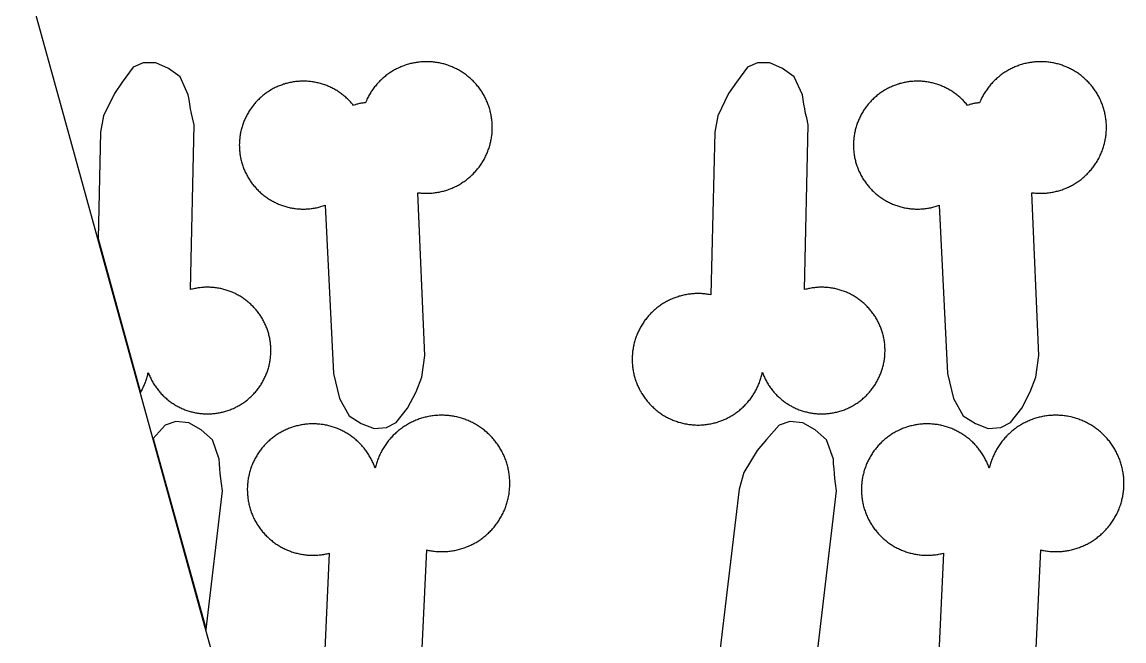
# Model space of a CAD drawing. Extents: x -246 to 246, y -104 to 199.
# Drawn here: x 127.27 to 148.8, y 1.74 to 13.83 of the extents above; entities that cross this region are included whole.
import ezdxf

# ---------------------------------------------------------------- set-up
doc = ezdxf.new("R2010")
doc.units = 0
doc.layers.add('Add_Red', color=1, linetype='Continuous')
doc.layers.add('Outline_Red', color=1, linetype='Continuous')

msp = doc.modelspace()

# ---------------------------------------------------------------- linework, layer by layer
at = {"layer": 'Add_Red'}
for points in [[(130.932, 6.178), (130.954, 6.179), (130.975, 6.18), (130.997, 6.181), (131.018, 6.183), (131.04, 6.186), (131.061, 6.188), (131.083, 6.191), (131.104, 6.195), (131.125, 6.199), (131.146, 6.203), (131.167, 6.208), (131.188, 6.212), (131.209, 6.218), (131.23, 6.223), (131.251, 6.229), (131.272, 6.236), (131.292, 6.243), (131.318, 6.252), (131.338, 6.259), (131.358, 6.267), (131.378, 6.275), (131.398, 6.284), (131.418, 6.293), (131.437, 6.302), (131.456, 6.312), (131.476, 6.322), (131.494, 6.332), (131.513, 6.343), (131.532, 6.354), (131.55, 6.365), (131.569, 6.377), (131.587, 6.389), (131.604, 6.401), (131.622, 6.413), (131.639, 6.426), (131.656, 6.439), (131.673, 6.453), (131.69, 6.467), (131.706, 6.481), (131.723, 6.495), (131.738, 6.509), (131.754, 6.524), (131.769, 6.539), (131.785, 6.555), (131.799, 6.57), (131.814, 6.586), (131.828, 6.603), (131.842, 6.619), (131.856, 6.636), (131.87, 6.653), (131.883, 6.67), (131.896, 6.687), (131.908, 6.705), (131.92, 6.722), (131.932, 6.74), (131.944, 6.759), (131.955, 6.777), (131.966, 6.796), (131.977, 6.814), (131.987, 6.833), (131.997, 6.853), (132.007, 6.872), (132.016, 6.891), (132.025, 6.911), (132.033, 6.931), (132.042, 6.951), (132.05, 6.971), (132.057, 6.991), (132.064, 7.011), (132.071, 7.032), (132.078, 7.052), (132.084, 7.073), (132.09, 7.094), (132.095, 7.115), (132.1, 7.136), (132.105, 7.157), (132.109, 7.178), (132.113, 7.199), (132.117, 7.221), (132.12, 7.242), (132.123, 7.263), (132.125, 7.285), (132.127, 7.306), (132.129, 7.328), (132.13, 7.349), (132.131, 7.371), (132.132, 7.393), (132.132, 7.414), (132.132, 7.44), (132.131, 7.462), (132.13, 7.483), (132.129, 7.505), (132.127, 7.526), (132.125, 7.548), (132.122, 7.569), (132.119, 7.59), (132.116, 7.612), (132.112, 7.633), (132.108, 7.654), (132.104, 7.675), (132.099, 7.697), (132.094, 7.717), (132.089, 7.738), (132.083, 7.759), (132.077, 7.78), (132.064, 7.817), (132.057, 7.837), (132.05, 7.857), (132.042, 7.878), (132.033, 7.897), (132.025, 7.917), (132.016, 7.937), (132.007, 7.956), (131.997, 7.976), (131.987, 7.995), (131.977, 8.014), (131.966, 8.033), (131.955, 8.051), (131.944, 8.07), (131.932, 8.088), (131.92, 8.106), (131.908, 8.124), (131.896, 8.141), (131.883, 8.159), (131.87, 8.176), (131.856, 8.193), (131.842, 8.209), (131.828, 8.226), (131.814, 8.242), (131.799, 8.258), (131.785, 8.273), (131.769, 8.289), (131.754, 8.304), (131.738, 8.319), (131.723, 8.333), (131.706, 8.348), (131.69, 8.362), (131.673, 8.375), (131.656, 8.389), (131.639, 8.402), (131.622, 8.415), (131.604, 8.427), (131.587, 8.44), (131.569, 8.452), (131.55, 8.463), (131.532, 8.474), (131.513, 8.485), (131.494, 8.496), (131.476, 8.506), (131.456, 8.516), (131.437, 8.526), (131.418, 8.535), (131.398, 8.544), (131.378, 8.553), (131.358, 8.561), (131.338, 8.569), (131.318, 8.577), (131.298, 8.584), (131.277, 8.591), (131.256, 8.597), (131.236, 8.603), (131.215, 8.609), (131.194, 8.614), (131.173, 8.619), (131.152, 8.624), (131.131, 8.628), (131.11, 8.632), (131.088, 8.636), (131.067, 8.639), (131.046, 8.642), (131.024, 8.644), (131.003, 8.646), (130.981, 8.648), (130.959, 8.649), (130.938, 8.65), (130.916, 8.651), (130.895, 8.651), (130.859, 8.651), (130.837, 8.65), (130.816, 8.649), (130.794, 8.647), (130.773, 8.645), (130.751, 8.643), (130.73, 8.64), (130.709, 8.637), (130.687, 8.634), (130.666, 8.63), (130.645, 8.626), (130.624, 8.621), (130.603, 8.616), (130.582, 8.611), (130.561, 8.605), (130.634, 11.824), (130.601, 11.959), (130.581, 12.049), (130.563, 12.139), (130.547, 12.23), (130.532, 12.321), (130.518, 12.413), (130.356, 12.762), (130.128, 12.927), (129.882, 13.039), (129.638, 13.036), (129.443, 12.949), (129.228, 12.659), (129.074, 12.439), (128.862, 11.999), (128.804, 11.681), (128.754, 9.602), (129.585, 6.596), (129.593, 6.609), (129.604, 6.629), (129.615, 6.649), (129.625, 6.669), (129.635, 6.689), (129.644, 6.709), (129.653, 6.73), (129.662, 6.75), (129.67, 6.771), (129.679, 6.792), (129.686, 6.813), (129.694, 6.834), (129.7, 6.855), (129.707, 6.877), (129.713, 6.898), (129.719, 6.92), (129.725, 6.942), (129.73, 6.964), (129.734, 6.985), (129.748, 6.951), (129.756, 6.931), (129.765, 6.911), (129.774, 6.891), (129.783, 6.872), (129.793, 6.853), (129.802, 6.833), (129.813, 6.814), (129.823, 6.796), (129.834, 6.777), (129.846, 6.759), (129.857, 6.74), (129.869, 6.722), (129.881, 6.705), (129.894, 6.687), (129.907, 6.67), (129.92, 6.653), (129.933, 6.636), (129.947, 6.619), (129.961, 6.603), (129.975, 6.586), (129.99, 6.57), (130.005, 6.555), (130.02, 6.539), (130.035, 6.524), (130.051, 6.509), (130.067, 6.495), (130.083, 6.481), (130.1, 6.467), (130.116, 6.453), (130.133, 6.439), (130.15, 6.426), (130.168, 6.413), (130.185, 6.401), (130.203, 6.389), (130.221, 6.377), (130.239, 6.365), (130.258, 6.354), (130.276, 6.343), (130.295, 6.332), (130.314, 6.322), (130.333, 6.312), (130.352, 6.302), (130.372, 6.293), (130.392, 6.284), (130.411, 6.275), (130.431, 6.267), (130.451, 6.259), (130.472, 6.252), (130.492, 6.244), (130.512, 6.238), (130.533, 6.231), (130.554, 6.225), (130.575, 6.219), (130.595, 6.214), (130.616, 6.209), (130.638, 6.204), (130.659, 6.2), (130.68, 6.196), (130.701, 6.192), (130.723, 6.189), (130.744, 6.186), (130.765, 6.184), (130.787, 6.182), (130.808, 6.18), (130.83, 6.179), (130.852, 6.178), (130.873, 6.177), (130.895, 6.177), (130.932, 6.178)], [(134.393, 5.911), (134.582, 6.011), (134.803, 6.291), (134.97, 6.607), (135.078, 6.895), (135.137, 7.319), (135.003, 10.499), (135.026, 10.496), (135.048, 10.494), (135.07, 10.492), (135.093, 10.49), (135.115, 10.489), (135.137, 10.488), (135.172, 10.488), (135.194, 10.488), (135.217, 10.489), (135.239, 10.49), (135.262, 10.491), (135.284, 10.493), (135.306, 10.495), (135.329, 10.497), (135.351, 10.5), (135.373, 10.504), (135.395, 10.507), (135.417, 10.511), (135.439, 10.516), (135.461, 10.521), (135.483, 10.526), (135.505, 10.532), (135.526, 10.538), (135.548, 10.544), (135.569, 10.551), (135.591, 10.558), (135.612, 10.565), (135.633, 10.573), (135.654, 10.581), (135.674, 10.59), (135.695, 10.599), (135.715, 10.608), (135.736, 10.618), (135.756, 10.628), (135.776, 10.638), (135.795, 10.649), (135.815, 10.66), (135.834, 10.671), (135.853, 10.683), (135.872, 10.695), (135.891, 10.708), (135.909, 10.72), (135.928, 10.733), (135.946, 10.747), (135.963, 10.76), (135.981, 10.774), (135.998, 10.789), (136.015, 10.803), (136.032, 10.818), (136.049, 10.833), (136.065, 10.849), (136.081, 10.864), (136.097, 10.88), (136.112, 10.897), (136.127, 10.913), (136.142, 10.93), (136.157, 10.947), (136.171, 10.964), (136.185, 10.982), (136.199, 11), (136.212, 11.018), (136.225, 11.036), (136.238, 11.054), (136.25, 11.073), (136.262, 11.092), (136.274, 11.111), (136.285, 11.131), (136.296, 11.15), (136.307, 11.17), (136.317, 11.19), (136.327, 11.21), (136.337, 11.23), (136.346, 11.25), (136.355, 11.271), (136.364, 11.292), (136.372, 11.313), (136.38, 11.334), (136.388, 11.355), (136.395, 11.376), (136.401, 11.398), (136.408, 11.419), (136.414, 11.441), (136.419, 11.462), (136.428, 11.497), (136.432, 11.519), (136.436, 11.541), (136.44, 11.563), (136.444, 11.586), (136.447, 11.608), (136.45, 11.63), (136.452, 11.652), (136.454, 11.675), (136.455, 11.697), (136.456, 11.72), (136.457, 11.742), (136.458, 11.773), (136.457, 11.796), (136.457, 11.818), (136.456, 11.841), (136.454, 11.863), (136.453, 11.885), (136.451, 11.908), (136.448, 11.93), (136.445, 11.952), (136.442, 11.974), (136.438, 11.997), (136.434, 12.019), (136.429, 12.041), (136.425, 12.063), (136.419, 12.084), (136.414, 12.106), (136.408, 12.128), (136.401, 12.149), (136.395, 12.171), (136.388, 12.192), (136.38, 12.213), (136.372, 12.234), (136.364, 12.255), (136.355, 12.276), (136.346, 12.296), (136.337, 12.317), (136.327, 12.337), (136.317, 12.357), (136.307, 12.377), (136.296, 12.397), (136.285, 12.416), (136.274, 12.436), (136.262, 12.455), (136.25, 12.474), (136.238, 12.492), (136.225, 12.511), (136.212, 12.529), (136.199, 12.547), (136.185, 12.565), (136.171, 12.582), (136.157, 12.6), (136.142, 12.617), (136.127, 12.634), (136.112, 12.65), (136.097, 12.666), (136.081, 12.682), (136.065, 12.698), (136.049, 12.714), (136.032, 12.729), (136.015, 12.744), (135.998, 12.758), (135.981, 12.772), (135.963, 12.786), (135.946, 12.8), (135.928, 12.813), (135.909, 12.826), (135.891, 12.839), (135.872, 12.852), (135.853, 12.864), (135.834, 12.875), (135.815, 12.887), (135.795, 12.898), (135.776, 12.908), (135.756, 12.919), (135.736, 12.929), (135.715, 12.939), (135.695, 12.948), (135.674, 12.957), (135.654, 12.965), (135.633, 12.974), (135.612, 12.981), (135.591, 12.989), (135.553, 13.001), (135.532, 13.008), (135.51, 13.014), (135.489, 13.019), (135.467, 13.025), (135.445, 13.03), (135.423, 13.034), (135.401, 13.038), (135.379, 13.042), (135.357, 13.046), (135.334, 13.049), (135.312, 13.051), (135.29, 13.054), (135.267, 13.055), (135.245, 13.057), (135.223, 13.058), (135.2, 13.059), (135.172, 13.059), (135.15, 13.059), (135.127, 13.058), (135.105, 13.057), (135.082, 13.056), (135.06, 13.054), (135.038, 13.052), (135.015, 13.049), (134.993, 13.046), (134.971, 13.043), (134.949, 13.039), (134.927, 13.035), (134.905, 13.031), (134.883, 13.026), (134.861, 13.021), (134.839, 13.015), (134.818, 13.009), (134.796, 13.003), (134.775, 12.996), (134.753, 12.989), (134.732, 12.981), (134.711, 12.974), (134.69, 12.965), (134.67, 12.957), (134.649, 12.948), (134.629, 12.939), (134.608, 12.929), (134.588, 12.919), (134.568, 12.908), (134.549, 12.898), (134.529, 12.887), (134.51, 12.875), (134.491, 12.864), (134.472, 12.852), (134.453, 12.839), (134.435, 12.826), (134.416, 12.813), (134.398, 12.8), (134.38, 12.786), (134.363, 12.772), (134.346, 12.758), (134.329, 12.744), (134.312, 12.729), (134.295, 12.714), (134.279, 12.698), (134.263, 12.682), (134.247, 12.666), (134.232, 12.65), (134.217, 12.634), (134.202, 12.617), (134.187, 12.6), (134.173, 12.582), (134.159, 12.565), (134.145, 12.547), (134.132, 12.529), (134.119, 12.511), (134.106, 12.492), (134.094, 12.474), (134.082, 12.455), (134.07, 12.436), (134.059, 12.416), (134.048, 12.397), (134.037, 12.377), (134.026, 12.357), (134.016, 12.337), (134.007, 12.317), (133.997, 12.296), (133.981, 12.257), (133.964, 12.256), (133.946, 12.254), (133.929, 12.251), (133.912, 12.249), (133.894, 12.246), (133.877, 12.242), (133.86, 12.239), (133.843, 12.235), (133.826, 12.231), (133.809, 12.226), (133.792, 12.222), (133.776, 12.216), (133.743, 12.206), (133.73, 12.223), (133.716, 12.239), (133.701, 12.256), (133.687, 12.272), (133.672, 12.288), (133.657, 12.304), (133.641, 12.319), (133.626, 12.334), (133.61, 12.349), (133.593, 12.364), (133.577, 12.378), (133.56, 12.392), (133.543, 12.406), (133.526, 12.419), (133.509, 12.432), (133.491, 12.445), (133.473, 12.458), (133.455, 12.47), (133.437, 12.482), (133.418, 12.494), (133.4, 12.505), (133.381, 12.516), (133.362, 12.526), (133.343, 12.536), (133.323, 12.546), (133.304, 12.556), (133.284, 12.565), (133.264, 12.574), (133.244, 12.583), (133.224, 12.591), (133.203, 12.599), (133.183, 12.606), (133.162, 12.613), (133.141, 12.62), (133.121, 12.626), (133.1, 12.632), (133.078, 12.638), (133.057, 12.643), (133.036, 12.648), (133.015, 12.653), (132.993, 12.657), (132.972, 12.661), (132.95, 12.664), (132.929, 12.667), (132.907, 12.67), (132.885, 12.672), (132.864, 12.674), (132.842, 12.676), (132.82, 12.677), (132.798, 12.678), (132.765, 12.678), (132.743, 12.678), (132.721, 12.677), (132.699, 12.676), (132.678, 12.675), (132.656, 12.673), (132.634, 12.671), (132.613, 12.669), (132.591, 12.666), (132.569, 12.663), (132.548, 12.659), (132.526, 12.655), (132.505, 12.651), (132.484, 12.646), (132.463, 12.641), (132.441, 12.635), (132.42, 12.63), (132.4, 12.623), (132.379, 12.617), (132.358, 12.61), (132.337, 12.603), (132.317, 12.595), (132.297, 12.587), (132.277, 12.579), (132.257, 12.57), (132.237, 12.561), (132.217, 12.552), (132.198, 12.542), (132.178, 12.532), (132.159, 12.521), (132.14, 12.511), (132.121, 12.5), (132.098, 12.485), (132.079, 12.473), (132.061, 12.461), (132.043, 12.449), (132.026, 12.436), (132.008, 12.423), (131.991, 12.409), (131.974, 12.396), (131.957, 12.382), (131.941, 12.368), (131.924, 12.353), (131.908, 12.338), (131.893, 12.323), (131.877, 12.308), (131.862, 12.292), (131.847, 12.276), (131.832, 12.26), (131.818, 12.244), (131.804, 12.227), (131.79, 12.21), (131.777, 12.193), (131.763, 12.176), (131.75, 12.158), (131.738, 12.14), (131.726, 12.122), (131.714, 12.104), (131.702, 12.086), (131.691, 12.067), (131.68, 12.048), (131.669, 12.029), (131.659, 12.01), (131.649, 11.99), (131.639, 11.971), (131.63, 11.951), (131.621, 11.931), (131.612, 11.911), (131.604, 11.891), (131.596, 11.871), (131.589, 11.85), (131.581, 11.83), (131.575, 11.809), (131.568, 11.788), (131.562, 11.767), (131.556, 11.746), (131.551, 11.725), (131.546, 11.704), (131.541, 11.683), (131.537, 11.661), (131.533, 11.64), (131.53, 11.618), (131.527, 11.597), (131.524, 11.575), (131.522, 11.553), (131.52, 11.532), (131.518, 11.51), (131.517, 11.488), (131.516, 11.466), (131.515, 11.429), (131.516, 11.407), (131.516, 11.385), (131.517, 11.363), (131.518, 11.341), (131.52, 11.32), (131.522, 11.298), (131.525, 11.276), (131.528, 11.255), (131.531, 11.233), (131.534, 11.212), (131.538, 11.19), (131.543, 11.169), (131.547, 11.148), (131.552, 11.126), (131.558, 11.105), (131.564, 11.084), (131.57, 11.063), (131.577, 11.042), (131.583, 11.022), (131.591, 11.001), (131.598, 10.981), (131.606, 10.961), (131.615, 10.94), (131.623, 10.92), (131.632, 10.901), (131.643, 10.879), (131.652, 10.86), (131.662, 10.84), (131.673, 10.821), (131.684, 10.802), (131.695, 10.783), (131.706, 10.765), (131.718, 10.747), (131.73, 10.728), (131.742, 10.71), (131.755, 10.693), (131.768, 10.675), (131.781, 10.658), (131.795, 10.641), (131.809, 10.624), (131.823, 10.607), (131.838, 10.591), (131.852, 10.575), (131.867, 10.559), (131.883, 10.544), (131.898, 10.528), (131.914, 10.514), (131.93, 10.499), (131.947, 10.484), (131.963, 10.47), (131.98, 10.456), (131.997, 10.443), (132.014, 10.43), (132.032, 10.417), (132.05, 10.404), (132.068, 10.392), (132.086, 10.38), (132.104, 10.368), (132.123, 10.357), (132.142, 10.346), (132.161, 10.335), (132.18, 10.324), (132.199, 10.314), (132.219, 10.305), (132.238, 10.295), (132.258, 10.286), (132.278, 10.278), (132.298, 10.269), (132.319, 10.261), (132.339, 10.254), (132.36, 10.247), (132.38, 10.24), (132.401, 10.233), (132.422, 10.227), (132.443, 10.221), (132.464, 10.216), (132.486, 10.211), (132.507, 10.206), (132.528, 10.202), (132.55, 10.198), (132.571, 10.194), (132.593, 10.191), (132.614, 10.188), (132.636, 10.186), (132.658, 10.184), (132.68, 10.182), (132.701, 10.181), (132.723, 10.18), (132.765, 10.179), (132.787, 10.179), (132.808, 10.18), (132.83, 10.181), (132.852, 10.182), (132.874, 10.184), (132.895, 10.186), (132.917, 10.188), (132.939, 10.191), (132.96, 10.194), (132.982, 10.198), (133.003, 10.202), (133.025, 10.206), (133.046, 10.211), (133.067, 10.216), (133.088, 10.222), (133.109, 10.228), (133.13, 10.234), (133.151, 10.24), (133.19, 10.254), (133.353, 6.963), (133.473, 6.475), (133.658, 6.137), (133.897, 5.987), (134.15, 5.892), (134.393, 5.911)], [(140.507, 5.959), (140.529, 5.96), (140.552, 5.961), (140.574, 5.963), (140.596, 5.965), (140.619, 5.967), (140.641, 5.97), (140.663, 5.973), (140.685, 5.976), (140.707, 5.98), (140.729, 5.984), (140.751, 5.989), (140.773, 5.994), (140.795, 6), (140.817, 6.005), (140.838, 6.011), (140.86, 6.018), (140.881, 6.025), (140.902, 6.032), (140.923, 6.04), (140.944, 6.048), (140.965, 6.056), (140.986, 6.065), (141.006, 6.074), (141.026, 6.083), (141.047, 6.093), (141.067, 6.103), (141.086, 6.114), (141.106, 6.125), (141.125, 6.136), (141.145, 6.147), (141.164, 6.159), (141.182, 6.171), (141.201, 6.184), (141.219, 6.197), (141.238, 6.21), (141.256, 6.223), (141.273, 6.237), (141.291, 6.251), (141.308, 6.266), (141.325, 6.28), (141.341, 6.295), (141.358, 6.311), (141.374, 6.326), (141.39, 6.342), (141.405, 6.358), (141.421, 6.374), (141.436, 6.391), (141.451, 6.408), (141.465, 6.425), (141.479, 6.442), (141.493, 6.46), (141.506, 6.478), (141.52, 6.496), (141.533, 6.514), (141.545, 6.533), (141.557, 6.552), (141.569, 6.571), (141.581, 6.59), (141.592, 6.609), (141.603, 6.629), (141.613, 6.649), (141.624, 6.669), (141.634, 6.689), (141.643, 6.709), (141.652, 6.73), (141.661, 6.75), (141.669, 6.771), (141.677, 6.792), (141.685, 6.813), (141.692, 6.834), (141.699, 6.855), (141.706, 6.877), (141.712, 6.898), (141.718, 6.92), (141.724, 6.942), (141.729, 6.964), (141.733, 6.985), (141.747, 6.951), (141.755, 6.931), (141.764, 6.911), (141.773, 6.891), (141.782, 6.872), (141.791, 6.853), (141.801, 6.833), (141.812, 6.814), (141.822, 6.796), (141.833, 6.777), (141.845, 6.759), (141.856, 6.74), (141.868, 6.722), (141.88, 6.705), (141.893, 6.687), (141.906, 6.67), (141.919, 6.653), (141.932, 6.636), (141.946, 6.619), (141.96, 6.603), (141.974, 6.586), (141.989, 6.57), (142.004, 6.555), (142.019, 6.539), (142.034, 6.524), (142.05, 6.509), (142.066, 6.495), (142.082, 6.481), (142.099, 6.467), (142.115, 6.453), (142.132, 6.439), (142.149, 6.426), (142.167, 6.413), (142.184, 6.401), (142.202, 6.389), (142.22, 6.377), (142.238, 6.365), (142.257, 6.354), (142.275, 6.343), (142.294, 6.332), (142.313, 6.322), (142.332, 6.312), (142.351, 6.302), (142.371, 6.293), (142.391, 6.284), (142.41, 6.275), (142.43, 6.267), (142.45, 6.259), (142.471, 6.252), (142.491, 6.244), (142.511, 6.238), (142.532, 6.231), (142.553, 6.225), (142.574, 6.219), (142.594, 6.214), (142.615, 6.209), (142.637, 6.204), (142.658, 6.2), (142.679, 6.196), (142.7, 6.192), (142.722, 6.189), (142.743, 6.186), (142.764, 6.184), (142.786, 6.182), (142.807, 6.18), (142.829, 6.179), (142.851, 6.178), (142.872, 6.177), (142.894, 6.177), (142.931, 6.178), (142.953, 6.179), (142.974, 6.18), (142.996, 6.181), (143.017, 6.183), (143.039, 6.186), (143.06, 6.188), (143.082, 6.191), (143.103, 6.195), (143.124, 6.199), (143.145, 6.203), (143.166, 6.208), (143.187, 6.212), (143.208, 6.218), (143.229, 6.223), (143.25, 6.229), (143.271, 6.236), (143.291, 6.243), (143.317, 6.252), (143.337, 6.259), (143.357, 6.267), (143.377, 6.275), (143.397, 6.284), (143.417, 6.293), (143.436, 6.302), (143.455, 6.312), (143.474, 6.322), (143.493, 6.332), (143.512, 6.343), (143.531, 6.354), (143.549, 6.365), (143.567, 6.377), (143.585, 6.389), (143.603, 6.401), (143.621, 6.413), (143.638, 6.426), (143.655, 6.439), (143.672, 6.453), (143.689, 6.467), (143.705, 6.481), (143.721, 6.495), (143.737, 6.509), (143.753, 6.524), (143.768, 6.539), (143.784, 6.555), (143.798, 6.57), (143.813, 6.586), (143.827, 6.603), (143.841, 6.619), (143.855, 6.636), (143.869, 6.653), (143.882, 6.67), (143.895, 6.687), (143.907, 6.705), (143.919, 6.722), (143.931, 6.74), (143.943, 6.759), (143.954, 6.777), (143.965, 6.796), (143.976, 6.814), (143.986, 6.833), (143.996, 6.853), (144.006, 6.872), (144.015, 6.891), (144.024, 6.911), (144.032, 6.931), (144.041, 6.951), (144.049, 6.971), (144.056, 6.991), (144.063, 7.011), (144.07, 7.032), (144.077, 7.052), (144.083, 7.073), (144.089, 7.094), (144.094, 7.115), (144.099, 7.136), (144.104, 7.157), (144.108, 7.178), (144.112, 7.199), (144.116, 7.221), (144.119, 7.242), (144.122, 7.263), (144.124, 7.285), (144.126, 7.306), (144.128, 7.328), (144.129, 7.349), (144.13, 7.371), (144.131, 7.393), (144.131, 7.414), (144.131, 7.44), (144.13, 7.462), (144.129, 7.483), (144.127, 7.505), (144.126, 7.526), (144.124, 7.548), (144.121, 7.569), (144.118, 7.59), (144.115, 7.612), (144.111, 7.633), (144.107, 7.654), (144.103, 7.675), (144.098, 7.697), (144.093, 7.717), (144.088, 7.738), (144.082, 7.759), (144.075, 7.78), (144.063, 7.817), (144.056, 7.837), (144.049, 7.857), (144.041, 7.878), (144.032, 7.897), (144.024, 7.917), (144.015, 7.937), (144.006, 7.956), (143.996, 7.976), (143.986, 7.995), (143.976, 8.014), (143.965, 8.033), (143.954, 8.051), (143.943, 8.07), (143.931, 8.088), (143.919, 8.106), (143.907, 8.124), (143.895, 8.141), (143.882, 8.159), (143.869, 8.176), (143.855, 8.193), (143.841, 8.209), (143.827, 8.226), (143.813, 8.242), (143.798, 8.258), (143.784, 8.273), (143.768, 8.289), (143.753, 8.304), (143.737, 8.319), (143.721, 8.333), (143.705, 8.348), (143.689, 8.362), (143.672, 8.375), (143.655, 8.389), (143.638, 8.402), (143.621, 8.415), (143.603, 8.427), (143.585, 8.44), (143.567, 8.452), (143.549, 8.463), (143.531, 8.474), (143.512, 8.485), (143.493, 8.496), (143.474, 8.506), (143.455, 8.516), (143.436, 8.526), (143.417, 8.535), (143.397, 8.544), (143.377, 8.553), (143.357, 8.561), (143.337, 8.569), (143.317, 8.577), (143.296, 8.584), (143.276, 8.591), (143.255, 8.597), (143.235, 8.603), (143.214, 8.609), (143.193, 8.614), (143.172, 8.619), (143.151, 8.624), (143.13, 8.628), (143.109, 8.632), (143.087, 8.636), (143.066, 8.639), (143.044, 8.642), (143.023, 8.644), (143.002, 8.646), (142.98, 8.648), (142.958, 8.649), (142.937, 8.65), (142.915, 8.651), (142.894, 8.651), (142.858, 8.651), (142.836, 8.65), (142.815, 8.649), (142.793, 8.647), (142.772, 8.645), (142.75, 8.643), (142.729, 8.64), (142.707, 8.637), (142.686, 8.634), (142.665, 8.63), (142.644, 8.626), (142.623, 8.621), (142.602, 8.616), (142.581, 8.611), (142.56, 8.605), (142.632, 11.824), (142.6, 11.959), (142.58, 12.049), (142.562, 12.139), (142.546, 12.23), (142.531, 12.321), (142.517, 12.413), (142.355, 12.762), (142.127, 12.927), (141.881, 13.039), (141.637, 13.036), (141.442, 12.949), (141.227, 12.659), (141.073, 12.439), (140.861, 11.999), (140.803, 11.681), (140.727, 8.503), (140.698, 8.508), (140.676, 8.512), (140.654, 8.515), (140.632, 8.518), (140.609, 8.521), (140.587, 8.523), (140.565, 8.524), (140.542, 8.526), (140.52, 8.527), (140.498, 8.527), (140.475, 8.528), (140.439, 8.527), (140.417, 8.526), (140.395, 8.525), (140.372, 8.523), (140.35, 8.521), (140.328, 8.519), (140.305, 8.516), (140.283, 8.513), (140.261, 8.51), (140.239, 8.506), (140.217, 8.501), (140.195, 8.497), (140.173, 8.492), (140.151, 8.486), (140.13, 8.48), (140.108, 8.474), (140.087, 8.467), (140.066, 8.46), (140.044, 8.453), (140.023, 8.445), (140.002, 8.437), (139.982, 8.429), (139.961, 8.42), (139.941, 8.411), (139.92, 8.402), (139.9, 8.392), (139.88, 8.381), (139.86, 8.371), (139.841, 8.36), (139.821, 8.349), (139.802, 8.337), (139.783, 8.325), (139.764, 8.313), (139.746, 8.3), (139.728, 8.288), (139.709, 8.274), (139.692, 8.261), (139.674, 8.247), (139.657, 8.233), (139.639, 8.218), (139.623, 8.204), (139.606, 8.189), (139.59, 8.173), (139.573, 8.158), (139.558, 8.142), (139.542, 8.126), (139.527, 8.109), (139.512, 8.093), (139.497, 8.076), (139.483, 8.058), (139.469, 8.041), (139.455, 8.023), (139.441, 8.005), (139.428, 7.987), (139.416, 7.969), (139.403, 7.95), (139.391, 7.931), (139.379, 7.912), (139.367, 7.893), (139.356, 7.874), (139.345, 7.854), (139.335, 7.834), (139.325, 7.814), (139.315, 7.794), (139.306, 7.774), (139.297, 7.753), (139.288, 7.733), (139.279, 7.712), (139.271, 7.691), (139.264, 7.67), (139.257, 7.649), (139.25, 7.627), (139.243, 7.606), (139.237, 7.584), (139.231, 7.563), (139.226, 7.541), (139.221, 7.519), (139.216, 7.497), (139.21, 7.466), (139.207, 7.444), (139.203, 7.422), (139.2, 7.4), (139.198, 7.378), (139.196, 7.355), (139.194, 7.333), (139.193, 7.311), (139.192, 7.288), (139.191, 7.266), (139.191, 7.243), (139.191, 7.21), (139.192, 7.187), (139.193, 7.165), (139.195, 7.142), (139.197, 7.12), (139.199, 7.098), (139.202, 7.076), (139.205, 7.053), (139.209, 7.031), (139.212, 7.009), (139.217, 6.987), (139.221, 6.965), (139.226, 6.943), (139.232, 6.922), (139.238, 6.9), (139.244, 6.878), (139.25, 6.857), (139.257, 6.836), (139.265, 6.814), (139.272, 6.793), (139.28, 6.772), (139.289, 6.752), (139.297, 6.731), (139.307, 6.711), (139.316, 6.69), (139.326, 6.67), (139.336, 6.65), (139.347, 6.63), (139.357, 6.611), (139.369, 6.591), (139.38, 6.572), (139.392, 6.553), (139.404, 6.534), (139.417, 6.516), (139.43, 6.497), (139.443, 6.479), (139.456, 6.461), (139.47, 6.444), (139.484, 6.426), (139.499, 6.409), (139.513, 6.392), (139.528, 6.376), (139.544, 6.359), (139.559, 6.343), (139.575, 6.327), (139.591, 6.312), (139.608, 6.296), (139.624, 6.281), (139.641, 6.267), (139.658, 6.252), (139.676, 6.238), (139.693, 6.224), (139.711, 6.211), (139.73, 6.198), (139.748, 6.185), (139.766, 6.172), (139.785, 6.16), (139.804, 6.148), (139.824, 6.137), (139.843, 6.125), (139.863, 6.115), (139.882, 6.104), (139.902, 6.094), (139.922, 6.084), (139.943, 6.075), (139.963, 6.066), (139.984, 6.057), (140.005, 6.048), (140.026, 6.04), (140.047, 6.033), (140.068, 6.025), (140.089, 6.018), (140.111, 6.012), (140.132, 6.006), (140.154, 6), (140.176, 5.995), (140.197, 5.989), (140.219, 5.985), (140.252, 5.979), (140.274, 5.975), (140.296, 5.972), (140.319, 5.969), (140.341, 5.966), (140.363, 5.964), (140.386, 5.962), (140.408, 5.961), (140.43, 5.96), (140.453, 5.959), (140.475, 5.959), (140.507, 5.959)], [(146.392, 5.911), (146.581, 6.011), (146.802, 6.291), (146.969, 6.607), (147.077, 6.895), (147.136, 7.319), (147.002, 10.499), (147.025, 10.496), (147.047, 10.494), (147.069, 10.492), (147.092, 10.49), (147.114, 10.489), (147.136, 10.488), (147.171, 10.488), (147.193, 10.488), (147.216, 10.489), (147.238, 10.49), (147.261, 10.491), (147.283, 10.493), (147.305, 10.495), (147.328, 10.497), (147.35, 10.5), (147.372, 10.504), (147.394, 10.507), (147.416, 10.511), (147.438, 10.516), (147.46, 10.521), (147.482, 10.526), (147.504, 10.532), (147.525, 10.538), (147.547, 10.544), (147.568, 10.551), (147.589, 10.558), (147.611, 10.565), (147.632, 10.573), (147.653, 10.581), (147.673, 10.59), (147.694, 10.599), (147.714, 10.608), (147.734, 10.618), (147.755, 10.628), (147.774, 10.638), (147.794, 10.649), (147.814, 10.66), (147.833, 10.671), (147.852, 10.683), (147.871, 10.695), (147.89, 10.708), (147.908, 10.72), (147.927, 10.733), (147.945, 10.747), (147.962, 10.76), (147.98, 10.774), (147.997, 10.789), (148.014, 10.803), (148.031, 10.818), (148.048, 10.833), (148.064, 10.849), (148.08, 10.864), (148.096, 10.88), (148.111, 10.897), (148.126, 10.913), (148.141, 10.93), (148.156, 10.947), (148.17, 10.964), (148.184, 10.982), (148.198, 11), (148.211, 11.018), (148.224, 11.036), (148.237, 11.054), (148.249, 11.073), (148.261, 11.092), (148.273, 11.111), (148.284, 11.131), (148.295, 11.15), (148.306, 11.17), (148.316, 11.19), (148.326, 11.21), (148.336, 11.23), (148.345, 11.25), (148.354, 11.271), (148.363, 11.292), (148.371, 11.313), (148.379, 11.334), (148.386, 11.355), (148.394, 11.376), (148.4, 11.398), (148.407, 11.419), (148.413, 11.441), (148.418, 11.462), (148.427, 11.497), (148.431, 11.519), (148.435, 11.541), (148.439, 11.563), (148.443, 11.586), (148.446, 11.608), (148.449, 11.63), (148.451, 11.652), (148.453, 11.675), (148.454, 11.697), (148.455, 11.72), (148.456, 11.742), (148.457, 11.773), (148.456, 11.796), (148.456, 11.818), (148.455, 11.841), (148.453, 11.863), (148.452, 11.885), (148.449, 11.908), (148.447, 11.93), (148.444, 11.952), (148.441, 11.974), (148.437, 11.997), (148.433, 12.019), (148.428, 12.041), (148.424, 12.063), (148.418, 12.084), (148.413, 12.106), (148.407, 12.128), (148.4, 12.149), (148.394, 12.171), (148.386, 12.192), (148.379, 12.213), (148.371, 12.234), (148.363, 12.255), (148.354, 12.276), (148.345, 12.296), (148.336, 12.317), (148.326, 12.337), (148.316, 12.357), (148.306, 12.377), (148.295, 12.397), (148.284, 12.416), (148.273, 12.436), (148.261, 12.455), (148.249, 12.474), (148.237, 12.492), (148.224, 12.511), (148.211, 12.529), (148.198, 12.547), (148.184, 12.565), (148.17, 12.582), (148.156, 12.6), (148.141, 12.617), (148.126, 12.634), (148.111, 12.65), (148.096, 12.666), (148.08, 12.682), (148.064, 12.698), (148.048, 12.714), (148.031, 12.729), (148.014, 12.744), (147.997, 12.758), (147.98, 12.772), (147.962, 12.786), (147.945, 12.8), (147.927, 12.813), (147.908, 12.826), (147.89, 12.839), (147.871, 12.852), (147.852, 12.864), (147.833, 12.875), (147.814, 12.887), (147.794, 12.898), (147.774, 12.908), (147.755, 12.919), (147.734, 12.929), (147.714, 12.939), (147.694, 12.948), (147.673, 12.957), (147.653, 12.965), (147.632, 12.974), (147.611, 12.981), (147.589, 12.989), (147.552, 13.001), (147.531, 13.008), (147.509, 13.014), (147.488, 13.019), (147.466, 13.025), (147.444, 13.03), (147.422, 13.034), (147.4, 13.038), (147.378, 13.042), (147.356, 13.046), (147.333, 13.049), (147.311, 13.051), (147.289, 13.054), (147.266, 13.055), (147.244, 13.057), (147.222, 13.058), (147.199, 13.059), (147.171, 13.059), (147.148, 13.059), (147.126, 13.058), (147.104, 13.057), (147.081, 13.056), (147.059, 13.054), (147.037, 13.052), (147.014, 13.049), (146.992, 13.046), (146.97, 13.043), (146.948, 13.039), (146.926, 13.035), (146.904, 13.031), (146.882, 13.026), (146.86, 13.021), (146.838, 13.015), (146.817, 13.009), (146.795, 13.003), (146.774, 12.996), (146.752, 12.989), (146.731, 12.981), (146.71, 12.974), (146.689, 12.965), (146.669, 12.957), (146.648, 12.948), (146.628, 12.939), (146.607, 12.929), (146.587, 12.919), (146.567, 12.908), (146.548, 12.898), (146.528, 12.887), (146.509, 12.875), (146.49, 12.864), (146.471, 12.852), (146.452, 12.839), (146.434, 12.826), (146.415, 12.813), (146.397, 12.8), (146.379, 12.786), (146.362, 12.772), (146.345, 12.758), (146.327, 12.744), (146.311, 12.729), (146.294, 12.714), (146.278, 12.698), (146.262, 12.682), (146.246, 12.666), (146.231, 12.65), (146.216, 12.634), (146.201, 12.617), (146.186, 12.6), (146.172, 12.582), (146.158, 12.565), (146.144, 12.547), (146.131, 12.529), (146.118, 12.511), (146.105, 12.492), (146.093, 12.474), (146.081, 12.455), (146.069, 12.436), (146.058, 12.416), (146.046, 12.397), (146.036, 12.377), (146.025, 12.357), (146.015, 12.337), (146.006, 12.317), (145.996, 12.296), (145.98, 12.257), (145.963, 12.256), (145.945, 12.254), (145.928, 12.251), (145.911, 12.249), (145.893, 12.246), (145.876, 12.242), (145.859, 12.239), (145.842, 12.235), (145.825, 12.231), (145.808, 12.226), (145.791, 12.222), (145.775, 12.216), (145.742, 12.206), (145.728, 12.223), (145.714, 12.239), (145.7, 12.256), (145.686, 12.272), (145.671, 12.288), (145.656, 12.304), (145.64, 12.319), (145.624, 12.334), (145.609, 12.349), (145.592, 12.364), (145.576, 12.378), (145.559, 12.392), (145.542, 12.406), (145.525, 12.419), (145.508, 12.432), (145.49, 12.445), (145.472, 12.458), (145.454, 12.47), (145.436, 12.482), (145.417, 12.494), (145.399, 12.505), (145.38, 12.516), (145.361, 12.526), (145.341, 12.536), (145.322, 12.546), (145.302, 12.556), (145.283, 12.565), (145.263, 12.574), (145.243, 12.583), (145.222, 12.591), (145.202, 12.599), (145.182, 12.606), (145.161, 12.613), (145.14, 12.62), (145.119, 12.626), (145.098, 12.632), (145.077, 12.638), (145.056, 12.643), (145.035, 12.648), (145.014, 12.653), (144.992, 12.657), (144.971, 12.661), (144.949, 12.664), (144.928, 12.667), (144.906, 12.67), (144.884, 12.672), (144.863, 12.674), (144.841, 12.676), (144.819, 12.677), (144.797, 12.678), (144.764, 12.678), (144.742, 12.678), (144.72, 12.677), (144.698, 12.676), (144.677, 12.675), (144.655, 12.673), (144.633, 12.671), (144.612, 12.669), (144.59, 12.666), (144.568, 12.663), (144.547, 12.659), (144.525, 12.655), (144.504, 12.651), (144.483, 12.646), (144.462, 12.641), (144.44, 12.635), (144.419, 12.63), (144.398, 12.623), (144.378, 12.617), (144.357, 12.61), (144.336, 12.603), (144.316, 12.595), (144.296, 12.587), (144.276, 12.579), (144.256, 12.57), (144.236, 12.561), (144.216, 12.552), (144.197, 12.542), (144.177, 12.532), (144.158, 12.521), (144.139, 12.511), (144.12, 12.5), (144.097, 12.485), (144.078, 12.473), (144.06, 12.461), (144.042, 12.449), (144.025, 12.436), (144.007, 12.423), (143.99, 12.409), (143.973, 12.396), (143.956, 12.382), (143.94, 12.368), (143.923, 12.353), (143.907, 12.338), (143.892, 12.323), (143.876, 12.308), (143.861, 12.292), (143.846, 12.276), (143.831, 12.26), (143.817, 12.244), (143.803, 12.227), (143.789, 12.21), (143.776, 12.193), (143.762, 12.176), (143.749, 12.158), (143.737, 12.14), (143.725, 12.122), (143.713, 12.104), (143.701, 12.086), (143.69, 12.067), (143.679, 12.048), (143.668, 12.029), (143.658, 12.01), (143.648, 11.99), (143.638, 11.971), (143.629, 11.951), (143.62, 11.931), (143.611, 11.911), (143.603, 11.891), (143.595, 11.871), (143.588, 11.85), (143.58, 11.83), (143.574, 11.809), (143.567, 11.788), (143.561, 11.767), (143.555, 11.746), (143.55, 11.725), (143.545, 11.704), (143.54, 11.683), (143.536, 11.661), (143.532, 11.64), (143.529, 11.618), (143.526, 11.597), (143.523, 11.575), (143.521, 11.553), (143.519, 11.532), (143.517, 11.51), (143.516, 11.488), (143.515, 11.466), (143.514, 11.429), (143.514, 11.407), (143.515, 11.385), (143.516, 11.363), (143.517, 11.341), (143.519, 11.32), (143.521, 11.298), (143.524, 11.276), (143.526, 11.255), (143.53, 11.233), (143.533, 11.212), (143.537, 11.19), (143.542, 11.169), (143.546, 11.148), (143.551, 11.126), (143.557, 11.105), (143.563, 11.084), (143.569, 11.063), (143.575, 11.042), (143.582, 11.022), (143.59, 11.001), (143.597, 10.981), (143.605, 10.961), (143.614, 10.94), (143.622, 10.92), (143.631, 10.901), (143.642, 10.879), (143.651, 10.86), (143.661, 10.84), (143.672, 10.821), (143.683, 10.802), (143.694, 10.783), (143.705, 10.765), (143.717, 10.747), (143.729, 10.728), (143.741, 10.71), (143.754, 10.693), (143.767, 10.675), (143.78, 10.658), (143.794, 10.641), (143.808, 10.624), (143.822, 10.607), (143.836, 10.591), (143.851, 10.575), (143.866, 10.559), (143.882, 10.544), (143.897, 10.528), (143.913, 10.514), (143.929, 10.499), (143.945, 10.484), (143.962, 10.47), (143.979, 10.456), (143.996, 10.443), (144.013, 10.43), (144.031, 10.417), (144.049, 10.404), (144.067, 10.392), (144.085, 10.38), (144.103, 10.368), (144.122, 10.357), (144.141, 10.346), (144.16, 10.335), (144.179, 10.324), (144.198, 10.314), (144.218, 10.305), (144.237, 10.295), (144.257, 10.286), (144.277, 10.278), (144.297, 10.269), (144.318, 10.261), (144.338, 10.254), (144.359, 10.247), (144.379, 10.24), (144.4, 10.233), (144.421, 10.227), (144.442, 10.221), (144.463, 10.216), (144.485, 10.211), (144.506, 10.206), (144.527, 10.202), (144.549, 10.198), (144.57, 10.194), (144.592, 10.191), (144.613, 10.188), (144.635, 10.186), (144.657, 10.184), (144.678, 10.182), (144.7, 10.181), (144.722, 10.18), (144.764, 10.179), (144.786, 10.179), (144.807, 10.18), (144.829, 10.181), (144.851, 10.182), (144.873, 10.184), (144.894, 10.186), (144.916, 10.188), (144.938, 10.191), (144.959, 10.194), (144.981, 10.198), (145.002, 10.202), (145.024, 10.206), (145.045, 10.211), (145.066, 10.216), (145.087, 10.222), (145.108, 10.228), (145.129, 10.234), (145.15, 10.24), (145.189, 10.254), (145.189, 10.254), (145.352, 6.963), (145.472, 6.475), (145.657, 6.137), (145.896, 5.987), (146.149, 5.892), (146.392, 5.911)], [(135.022, 0.222), (135.176, 3.517), (135.213, 3.509), (135.236, 3.505), (135.259, 3.501), (135.282, 3.498), (135.305, 3.495), (135.328, 3.492), (135.352, 3.49), (135.375, 3.488), (135.398, 3.486), (135.421, 3.485), (135.444, 3.485), (135.468, 3.485), (135.498, 3.485), (135.521, 3.486), (135.544, 3.487), (135.567, 3.488), (135.59, 3.49), (135.614, 3.493), (135.637, 3.495), (135.66, 3.499), (135.683, 3.502), (135.706, 3.506), (135.728, 3.51), (135.751, 3.515), (135.774, 3.52), (135.796, 3.526), (135.819, 3.532), (135.841, 3.538), (135.864, 3.545), (135.886, 3.552), (135.908, 3.559), (135.93, 3.567), (135.951, 3.576), (135.973, 3.584), (135.994, 3.593), (136.016, 3.603), (136.037, 3.612), (136.058, 3.622), (136.079, 3.633), (136.099, 3.644), (136.12, 3.655), (136.14, 3.666), (136.16, 3.678), (136.179, 3.691), (136.199, 3.703), (136.218, 3.716), (136.237, 3.729), (136.256, 3.743), (136.275, 3.757), (136.293, 3.771), (136.311, 3.786), (136.329, 3.801), (136.347, 3.816), (136.364, 3.831), (136.381, 3.847), (136.398, 3.863), (136.415, 3.88), (136.431, 3.896), (136.447, 3.913), (136.462, 3.93), (136.478, 3.948), (136.493, 3.966), (136.508, 3.984), (136.522, 4.002), (136.536, 4.021), (136.55, 4.039), (136.563, 4.058), (136.576, 4.078), (136.589, 4.097), (136.601, 4.117), (136.613, 4.137), (136.625, 4.157), (136.636, 4.177), (136.647, 4.197), (136.658, 4.218), (136.668, 4.239), (136.678, 4.26), (136.688, 4.281), (136.697, 4.303), (136.706, 4.324), (136.714, 4.346), (136.722, 4.368), (136.73, 4.39), (136.737, 4.412), (136.744, 4.434), (136.751, 4.456), (136.757, 4.479), (136.762, 4.501), (136.768, 4.524), (136.776, 4.563), (136.78, 4.586), (136.784, 4.609), (136.787, 4.632), (136.79, 4.655), (136.793, 4.678), (136.795, 4.701), (136.797, 4.724), (136.799, 4.748), (136.8, 4.771), (136.8, 4.794), (136.8, 4.817), (136.8, 4.845), (136.799, 4.868), (136.798, 4.891), (136.797, 4.915), (136.795, 4.938), (136.793, 4.961), (136.79, 4.984), (136.787, 5.007), (136.783, 5.03), (136.779, 5.053), (136.775, 5.076), (136.77, 5.099), (136.765, 5.121), (136.76, 5.144), (136.754, 5.166), (136.748, 5.189), (136.741, 5.211), (136.734, 5.233), (136.726, 5.255), (136.719, 5.277), (136.71, 5.299), (136.702, 5.321), (136.693, 5.342), (136.683, 5.363), (136.674, 5.384), (136.664, 5.405), (136.653, 5.426), (136.642, 5.447), (136.631, 5.467), (136.62, 5.487), (136.608, 5.507), (136.596, 5.527), (136.583, 5.547), (136.57, 5.566), (136.557, 5.585), (136.543, 5.604), (136.529, 5.623), (136.515, 5.641), (136.501, 5.659), (136.486, 5.677), (136.471, 5.695), (136.455, 5.712), (136.439, 5.729), (136.423, 5.746), (136.407, 5.763), (136.39, 5.779), (136.373, 5.795), (136.356, 5.811), (136.339, 5.826), (136.321, 5.841), (136.303, 5.856), (136.285, 5.87), (136.266, 5.884), (136.247, 5.898), (136.229, 5.911), (136.209, 5.925), (136.19, 5.937), (136.17, 5.95), (136.15, 5.962), (136.13, 5.974), (136.11, 5.985), (136.089, 5.996), (136.069, 6.007), (136.048, 6.017), (136.027, 6.027), (136.006, 6.036), (135.984, 6.046), (135.963, 6.055), (135.941, 6.063), (135.919, 6.071), (135.897, 6.079), (135.875, 6.086), (135.853, 6.093), (135.831, 6.1), (135.808, 6.106), (135.786, 6.111), (135.763, 6.117), (135.722, 6.125), (135.699, 6.13), (135.676, 6.134), (135.653, 6.137), (135.63, 6.14), (135.607, 6.143), (135.584, 6.145), (135.561, 6.147), (135.537, 6.148), (135.514, 6.149), (135.491, 6.15), (135.468, 6.15), (135.442, 6.15), (135.419, 6.149), (135.396, 6.148), (135.372, 6.147), (135.349, 6.145), (135.326, 6.142), (135.303, 6.14), (135.28, 6.137), (135.257, 6.133), (135.234, 6.129), (135.211, 6.125), (135.188, 6.12), (135.166, 6.115), (135.143, 6.11), (135.121, 6.104), (135.098, 6.098), (135.076, 6.091), (135.054, 6.084), (135.032, 6.077), (135.01, 6.069), (134.988, 6.061), (134.966, 6.052), (134.945, 6.043), (134.924, 6.034), (134.902, 6.024), (134.881, 6.014), (134.861, 6.004), (134.84, 5.993), (134.82, 5.982), (134.799, 5.97), (134.779, 5.958), (134.76, 5.946), (134.74, 5.934), (134.721, 5.921), (134.701, 5.908), (134.683, 5.894), (134.664, 5.88), (134.645, 5.866), (134.627, 5.851), (134.609, 5.837), (134.592, 5.822), (134.574, 5.806), (134.557, 5.79), (134.54, 5.774), (134.524, 5.758), (134.508, 5.741), (134.492, 5.724), (134.476, 5.707), (134.46, 5.69), (134.445, 5.672), (134.431, 5.654), (134.416, 5.636), (134.402, 5.617), (134.388, 5.599), (134.375, 5.58), (134.362, 5.561), (134.349, 5.541), (134.336, 5.521), (134.324, 5.502), (134.312, 5.482), (134.301, 5.461), (134.29, 5.441), (134.279, 5.42), (134.269, 5.399), (134.259, 5.378), (134.249, 5.357), (134.24, 5.336), (134.231, 5.314), (134.223, 5.293), (134.215, 5.271), (134.207, 5.249), (134.2, 5.227), (134.193, 5.205), (134.186, 5.182), (134.18, 5.16), (134.174, 5.137), (134.169, 5.115), (134.161, 5.137), (134.153, 5.158), (134.145, 5.179), (134.136, 5.199), (134.127, 5.22), (134.118, 5.24), (134.108, 5.261), (134.098, 5.281), (134.088, 5.3), (134.077, 5.32), (134.066, 5.34), (134.055, 5.359), (134.043, 5.378), (134.031, 5.397), (134.019, 5.416), (134.006, 5.434), (133.993, 5.452), (133.98, 5.47), (133.966, 5.488), (133.952, 5.506), (133.938, 5.523), (133.923, 5.54), (133.909, 5.557), (133.893, 5.573), (133.878, 5.59), (133.862, 5.606), (133.846, 5.621), (133.83, 5.637), (133.814, 5.652), (133.797, 5.667), (133.78, 5.681), (133.763, 5.695), (133.745, 5.709), (133.727, 5.723), (133.709, 5.736), (133.691, 5.749), (133.672, 5.762), (133.654, 5.774), (133.635, 5.786), (133.616, 5.798), (133.597, 5.809), (133.577, 5.821), (133.557, 5.831), (133.537, 5.842), (133.517, 5.852), (133.497, 5.861), (133.477, 5.87), (133.456, 5.879), (133.436, 5.888), (133.415, 5.896), (133.394, 5.904), (133.373, 5.912), (133.351, 5.919), (133.33, 5.925), (133.308, 5.932), (133.287, 5.938), (133.265, 5.943), (133.243, 5.949), (133.222, 5.953), (133.2, 5.958), (133.178, 5.962), (133.155, 5.966), (133.133, 5.969), (133.111, 5.972), (133.089, 5.974), (133.067, 5.977), (133.044, 5.978), (133.022, 5.98), (132.999, 5.981), (132.977, 5.981), (132.955, 5.981), (132.923, 5.981), (132.901, 5.98), (132.878, 5.979), (132.856, 5.978), (132.833, 5.976), (132.811, 5.973), (132.789, 5.971), (132.767, 5.968), (132.745, 5.964), (132.723, 5.96), (132.701, 5.956), (132.679, 5.951), (132.657, 5.946), (132.635, 5.941), (132.613, 5.935), (132.592, 5.929), (132.57, 5.923), (132.537, 5.912), (132.516, 5.904), (132.495, 5.896), (132.474, 5.888), (132.453, 5.879), (132.433, 5.87), (132.412, 5.861), (132.392, 5.852), (132.372, 5.842), (132.352, 5.831), (132.332, 5.821), (132.313, 5.809), (132.294, 5.798), (132.274, 5.786), (132.256, 5.774), (132.237, 5.762), (132.218, 5.749), (132.2, 5.736), (132.182, 5.723), (132.164, 5.709), (132.147, 5.695), (132.13, 5.681), (132.113, 5.667), (132.096, 5.652), (132.079, 5.637), (132.063, 5.621), (132.047, 5.606), (132.031, 5.59), (132.016, 5.573), (132.001, 5.557), (131.986, 5.54), (131.971, 5.523), (131.957, 5.506), (131.943, 5.488), (131.929, 5.47), (131.916, 5.452), (131.903, 5.434), (131.89, 5.416), (131.878, 5.397), (131.866, 5.378), (131.854, 5.359), (131.843, 5.34), (131.832, 5.32), (131.821, 5.3), (131.811, 5.281), (131.801, 5.261), (131.791, 5.24), (131.782, 5.22), (131.773, 5.199), (131.764, 5.179), (131.756, 5.158), (131.748, 5.137), (131.741, 5.116), (131.734, 5.094), (131.727, 5.073), (131.721, 5.052), (131.715, 5.03), (131.709, 5.008), (131.704, 4.987), (131.699, 4.965), (131.695, 4.943), (131.69, 4.921), (131.687, 4.899), (131.683, 4.876), (131.681, 4.854), (131.678, 4.832), (131.676, 4.81), (131.674, 4.787), (131.673, 4.765), (131.672, 4.743), (131.671, 4.72), (131.671, 4.698), (131.672, 4.656), (131.673, 4.633), (131.674, 4.611), (131.676, 4.589), (131.678, 4.566), (131.68, 4.544), (131.683, 4.522), (131.686, 4.5), (131.69, 4.478), (131.694, 4.456), (131.698, 4.434), (131.703, 4.412), (131.708, 4.39), (131.714, 4.368), (131.72, 4.347), (131.727, 4.323), (131.734, 4.301), (131.741, 4.28), (131.748, 4.259), (131.756, 4.238), (131.764, 4.217), (131.773, 4.196), (131.782, 4.176), (131.791, 4.155), (131.801, 4.135), (131.811, 4.115), (131.821, 4.095), (131.832, 4.076), (131.843, 4.056), (131.854, 4.037), (131.866, 4.018), (131.878, 3.999), (131.89, 3.98), (131.903, 3.962), (131.916, 3.943), (131.929, 3.925), (131.943, 3.908), (131.957, 3.89), (131.971, 3.873), (131.986, 3.856), (132.001, 3.839), (132.016, 3.822), (132.031, 3.806), (132.047, 3.79), (132.063, 3.774), (132.079, 3.759), (132.096, 3.744), (132.113, 3.729), (132.13, 3.715), (132.147, 3.7), (132.164, 3.686), (132.182, 3.673), (132.2, 3.659), (132.218, 3.646), (132.237, 3.634), (132.256, 3.621), (132.274, 3.609), (132.294, 3.598), (132.313, 3.586), (132.332, 3.575), (132.352, 3.564), (132.372, 3.554), (132.392, 3.544), (132.412, 3.534), (132.433, 3.525), (132.453, 3.516), (132.474, 3.508), (132.495, 3.499), (132.516, 3.492), (132.537, 3.484), (132.558, 3.477), (132.579, 3.47), (132.601, 3.464), (132.622, 3.458), (132.644, 3.452), (132.666, 3.447), (132.688, 3.442), (132.71, 3.438), (132.732, 3.434), (132.754, 3.43), (132.776, 3.427), (132.798, 3.424), (132.82, 3.421), (132.843, 3.419), (132.865, 3.417), (132.887, 3.416), (132.91, 3.415), (132.932, 3.414), (132.955, 3.414), (132.985, 3.415), (133.007, 3.415), (133.029, 3.416), (133.052, 3.418), (133.074, 3.42), (133.096, 3.422), (133.119, 3.425), (133.141, 3.428), (133.163, 3.431), (133.185, 3.435), (133.207, 3.439), (133.229, 3.444), (133.251, 3.449), (133.273, 3.454), (133.12, 0.116)], [(147.021, 0.222), (147.175, 3.517), (147.212, 3.509), (147.235, 3.505), (147.258, 3.501), (147.281, 3.498), (147.304, 3.495), (147.327, 3.492), (147.351, 3.49), (147.374, 3.488), (147.397, 3.486), (147.42, 3.485), (147.443, 3.485), (147.467, 3.485), (147.496, 3.485), (147.52, 3.486), (147.543, 3.487), (147.566, 3.488), (147.589, 3.49), (147.612, 3.493), (147.636, 3.495), (147.659, 3.499), (147.682, 3.502), (147.705, 3.506), (147.727, 3.51), (147.75, 3.515), (147.773, 3.52), (147.795, 3.526), (147.818, 3.532), (147.84, 3.538), (147.863, 3.545), (147.885, 3.552), (147.907, 3.559), (147.929, 3.567), (147.95, 3.576), (147.972, 3.584), (147.993, 3.593), (148.015, 3.603), (148.036, 3.612), (148.057, 3.622), (148.078, 3.633), (148.098, 3.644), (148.118, 3.655), (148.139, 3.666), (148.159, 3.678), (148.178, 3.691), (148.198, 3.703), (148.217, 3.716), (148.236, 3.729), (148.255, 3.743), (148.274, 3.757), (148.292, 3.771), (148.31, 3.786), (148.328, 3.801), (148.346, 3.816), (148.363, 3.831), (148.38, 3.847), (148.397, 3.863), (148.414, 3.88), (148.43, 3.896), (148.446, 3.913), (148.461, 3.93), (148.477, 3.948), (148.492, 3.966), (148.506, 3.984), (148.521, 4.002), (148.535, 4.021), (148.549, 4.039), (148.562, 4.058), (148.575, 4.078), (148.588, 4.097), (148.6, 4.117), (148.612, 4.137), (148.624, 4.157), (148.635, 4.177), (148.646, 4.197), (148.657, 4.218), (148.667, 4.239), (148.677, 4.26), (148.687, 4.281), (148.696, 4.303), (148.705, 4.324), (148.713, 4.346), (148.721, 4.368), (148.729, 4.39), (148.736, 4.412), (148.743, 4.434), (148.75, 4.456), (148.756, 4.479), (148.761, 4.501), (148.767, 4.524), (148.775, 4.563), (148.779, 4.586), (148.783, 4.609), (148.786, 4.632), (148.789, 4.655), (148.792, 4.678), (148.794, 4.701), (148.796, 4.724), (148.798, 4.748), (148.799, 4.771), (148.799, 4.794), (148.799, 4.817), (148.799, 4.845), (148.798, 4.868), (148.797, 4.891), (148.796, 4.915), (148.794, 4.938), (148.792, 4.961), (148.789, 4.984), (148.786, 5.007), (148.782, 5.03), (148.778, 5.053), (148.774, 5.076), (148.769, 5.099), (148.764, 5.121), (148.759, 5.144), (148.753, 5.166), (148.747, 5.189), (148.74, 5.211), (148.733, 5.233), (148.725, 5.255), (148.717, 5.277), (148.709, 5.299), (148.701, 5.321), (148.692, 5.342), (148.682, 5.363), (148.673, 5.384), (148.663, 5.405), (148.652, 5.426), (148.641, 5.447), (148.63, 5.467), (148.619, 5.487), (148.607, 5.507), (148.595, 5.527), (148.582, 5.547), (148.569, 5.566), (148.556, 5.585), (148.542, 5.604), (148.528, 5.623), (148.514, 5.641), (148.5, 5.659), (148.485, 5.677), (148.47, 5.695), (148.454, 5.712), (148.438, 5.729), (148.422, 5.746), (148.406, 5.763), (148.389, 5.779), (148.372, 5.795), (148.355, 5.811), (148.338, 5.826), (148.32, 5.841), (148.302, 5.856), (148.284, 5.87), (148.265, 5.884), (148.246, 5.898), (148.227, 5.911), (148.208, 5.925), (148.189, 5.937), (148.169, 5.95), (148.149, 5.962), (148.129, 5.974), (148.109, 5.985), (148.088, 5.996), (148.068, 6.007), (148.047, 6.017), (148.026, 6.027), (148.005, 6.036), (147.983, 6.046), (147.962, 6.055), (147.94, 6.063), (147.918, 6.071), (147.896, 6.079), (147.874, 6.086), (147.852, 6.093), (147.83, 6.1), (147.807, 6.106), (147.785, 6.111), (147.762, 6.117), (147.721, 6.125), (147.698, 6.13), (147.675, 6.134), (147.652, 6.137), (147.629, 6.14), (147.606, 6.143), (147.583, 6.145), (147.56, 6.147), (147.536, 6.148), (147.513, 6.149), (147.49, 6.15), (147.467, 6.15), (147.441, 6.15), (147.418, 6.149), (147.395, 6.148), (147.371, 6.147), (147.348, 6.145), (147.325, 6.142), (147.302, 6.14), (147.279, 6.137), (147.256, 6.133), (147.233, 6.129), (147.21, 6.125), (147.187, 6.12), (147.165, 6.115), (147.142, 6.11), (147.12, 6.104), (147.097, 6.098), (147.075, 6.091), (147.053, 6.084), (147.031, 6.077), (147.009, 6.069), (146.987, 6.061), (146.965, 6.052), (146.944, 6.043), (146.923, 6.034), (146.901, 6.024), (146.88, 6.014), (146.86, 6.004), (146.839, 5.993), (146.819, 5.982), (146.798, 5.97), (146.778, 5.958), (146.759, 5.946), (146.739, 5.934), (146.72, 5.921), (146.7, 5.908), (146.682, 5.894), (146.663, 5.88), (146.644, 5.866), (146.626, 5.851), (146.608, 5.837), (146.591, 5.822), (146.573, 5.806), (146.556, 5.79), (146.539, 5.774), (146.523, 5.758), (146.506, 5.741), (146.49, 5.724), (146.475, 5.707), (146.459, 5.69), (146.444, 5.672), (146.43, 5.654), (146.415, 5.636), (146.401, 5.617), (146.387, 5.599), (146.374, 5.58), (146.361, 5.561), (146.348, 5.541), (146.335, 5.521), (146.323, 5.502), (146.311, 5.482), (146.3, 5.461), (146.289, 5.441), (146.278, 5.42), (146.268, 5.399), (146.258, 5.378), (146.248, 5.357), (146.239, 5.336), (146.23, 5.314), (146.222, 5.293), (146.214, 5.271), (146.206, 5.249), (146.199, 5.227), (146.192, 5.205), (146.185, 5.182), (146.179, 5.16), (146.173, 5.137), (146.168, 5.115), (146.16, 5.137), (146.152, 5.158), (146.144, 5.179), (146.135, 5.199), (146.126, 5.22), (146.117, 5.24), (146.107, 5.261), (146.097, 5.281), (146.087, 5.3), (146.076, 5.32), (146.065, 5.34), (146.054, 5.359), (146.042, 5.378), (146.03, 5.397), (146.018, 5.416), (146.005, 5.434), (145.992, 5.452), (145.979, 5.47), (145.965, 5.488), (145.951, 5.506), (145.937, 5.523), (145.922, 5.54), (145.908, 5.557), (145.892, 5.573), (145.877, 5.59), (145.861, 5.606), (145.845, 5.621), (145.829, 5.637), (145.813, 5.652), (145.796, 5.667), (145.779, 5.681), (145.761, 5.695), (145.744, 5.709), (145.726, 5.723), (145.708, 5.736), (145.69, 5.749), (145.671, 5.762), (145.653, 5.774), (145.634, 5.786), (145.615, 5.798), (145.595, 5.809), (145.576, 5.821), (145.556, 5.831), (145.536, 5.842), (145.516, 5.852), (145.496, 5.861), (145.476, 5.87), (145.455, 5.879), (145.434, 5.888), (145.414, 5.896), (145.393, 5.904), (145.372, 5.912), (145.35, 5.919), (145.329, 5.925), (145.307, 5.932), (145.286, 5.938), (145.264, 5.943), (145.242, 5.949), (145.221, 5.953), (145.199, 5.958), (145.177, 5.962), (145.154, 5.966), (145.132, 5.969), (145.11, 5.972), (145.088, 5.974), (145.065, 5.977), (145.043, 5.978), (145.021, 5.98), (144.998, 5.981), (144.976, 5.981), (144.954, 5.981), (144.922, 5.981), (144.899, 5.98), (144.877, 5.979), (144.855, 5.978), (144.832, 5.976), (144.81, 5.973), (144.788, 5.971), (144.766, 5.968), (144.744, 5.964), (144.722, 5.96), (144.7, 5.956), (144.678, 5.951), (144.656, 5.946), (144.634, 5.941), (144.612, 5.935), (144.591, 5.929), (144.569, 5.923), (144.536, 5.912), (144.515, 5.904), (144.494, 5.896), (144.473, 5.888), (144.452, 5.879), (144.432, 5.87), (144.411, 5.861), (144.391, 5.852), (144.371, 5.842), (144.351, 5.831), (144.331, 5.821), (144.312, 5.809), (144.292, 5.798), (144.273, 5.786), (144.254, 5.774), (144.236, 5.762), (144.217, 5.749), (144.199, 5.736), (144.181, 5.723), (144.163, 5.709), (144.146, 5.695), (144.128, 5.681), (144.111, 5.667), (144.095, 5.652), (144.078, 5.637), (144.062, 5.621), (144.046, 5.606), (144.03, 5.59), (144.015, 5.573), (144, 5.557), (143.985, 5.54), (143.97, 5.523), (143.956, 5.506), (143.942, 5.488), (143.928, 5.47), (143.915, 5.452), (143.902, 5.434), (143.889, 5.416), (143.877, 5.397), (143.865, 5.378), (143.853, 5.359), (143.842, 5.34), (143.831, 5.32), (143.82, 5.3), (143.81, 5.281), (143.8, 5.261), (143.79, 5.24), (143.781, 5.22), (143.772, 5.199), (143.763, 5.179), (143.755, 5.158), (143.747, 5.137), (143.74, 5.116), (143.733, 5.094), (143.726, 5.073), (143.72, 5.052), (143.714, 5.03), (143.708, 5.008), (143.703, 4.987), (143.698, 4.965), (143.694, 4.943), (143.689, 4.921), (143.686, 4.899), (143.682, 4.876), (143.68, 4.854), (143.677, 4.832), (143.675, 4.81), (143.673, 4.787), (143.672, 4.765), (143.671, 4.743), (143.67, 4.72), (143.67, 4.698), (143.671, 4.656), (143.672, 4.633), (143.673, 4.611), (143.675, 4.589), (143.677, 4.566), (143.679, 4.544), (143.682, 4.522), (143.685, 4.5), (143.689, 4.478), (143.693, 4.456), (143.697, 4.434), (143.702, 4.412), (143.707, 4.39), (143.713, 4.368), (143.719, 4.347), (143.726, 4.323), (143.733, 4.301), (143.74, 4.28), (143.747, 4.259), (143.755, 4.238), (143.763, 4.217), (143.772, 4.196), (143.781, 4.176), (143.79, 4.155), (143.8, 4.135), (143.81, 4.115), (143.82, 4.095), (143.831, 4.076), (143.842, 4.056), (143.853, 4.037), (143.865, 4.018), (143.877, 3.999), (143.889, 3.98), (143.902, 3.962), (143.915, 3.943), (143.928, 3.925), (143.942, 3.908), (143.956, 3.89), (143.97, 3.873), (143.985, 3.856), (144, 3.839), (144.015, 3.822), (144.03, 3.806), (144.046, 3.79), (144.062, 3.774), (144.078, 3.759), (144.095, 3.744), (144.111, 3.729), (144.128, 3.715), (144.146, 3.7), (144.163, 3.686), (144.181, 3.673), (144.199, 3.659), (144.217, 3.646), (144.236, 3.634), (144.254, 3.621), (144.273, 3.609), (144.292, 3.598), (144.312, 3.586), (144.331, 3.575), (144.351, 3.564), (144.371, 3.554), (144.391, 3.544), (144.411, 3.534), (144.432, 3.525), (144.452, 3.516), (144.473, 3.508), (144.494, 3.499), (144.515, 3.492), (144.536, 3.484), (144.557, 3.477), (144.578, 3.47), (144.6, 3.464), (144.621, 3.458), (144.643, 3.452), (144.665, 3.447), (144.687, 3.442), (144.709, 3.438), (144.731, 3.434), (144.753, 3.43), (144.775, 3.427), (144.797, 3.424), (144.819, 3.421), (144.842, 3.419), (144.864, 3.417), (144.886, 3.416), (144.909, 3.415), (144.931, 3.414), (144.954, 3.414), (144.984, 3.415), (145.006, 3.415), (145.028, 3.416), (145.051, 3.418), (145.073, 3.42), (145.095, 3.422), (145.118, 3.425), (145.14, 3.428), (145.162, 3.431), (145.184, 3.435), (145.206, 3.439), (145.228, 3.444), (145.25, 3.449), (145.272, 3.454), (145.119, 0.116)], [(131.185, 4.676), (131.164, 4.818), (131.153, 4.913), (131.143, 5.009), (131.135, 5.104), (131.128, 5.199), (131.123, 5.295), (130.99, 5.672), (130.77, 5.865), (130.527, 6.004), (130.275, 6.025), (130.065, 5.954), (129.834, 5.697), (130.866, 1.96), (131.185, 4.676)], [(142.795, 1.358), (143.184, 4.676), (143.163, 4.818), (143.152, 4.913), (143.142, 5.009), (143.134, 5.104), (143.127, 5.199), (143.122, 5.295), (142.989, 5.672), (142.769, 5.865), (142.526, 6.004), (142.274, 6.025), (142.064, 5.954), (141.814, 5.675), (141.633, 5.463), (141.371, 5.029), (141.28, 4.706), (140.891, 1.431)]]:
    msp.add_lwpolyline(points, dxfattribs=at)
at = {"layer": 'Outline_Red'}
msp.add_lwpolyline([(127.27, 14.939), (128.183, 11.634), (129.096, 8.33), (130.009, 5.026), (130.922, 1.722), (131.835, -1.582), (132.748, -4.886), (133.661, -8.19), (134.574, -11.494), (135.487, -14.799), (136.4, -18.103), (137.313, -21.407), (138.226, -24.711), (139.139, -28.015), (140.052, -31.319)], dxfattribs=at)

doc.saveas('drawing.dxf')
